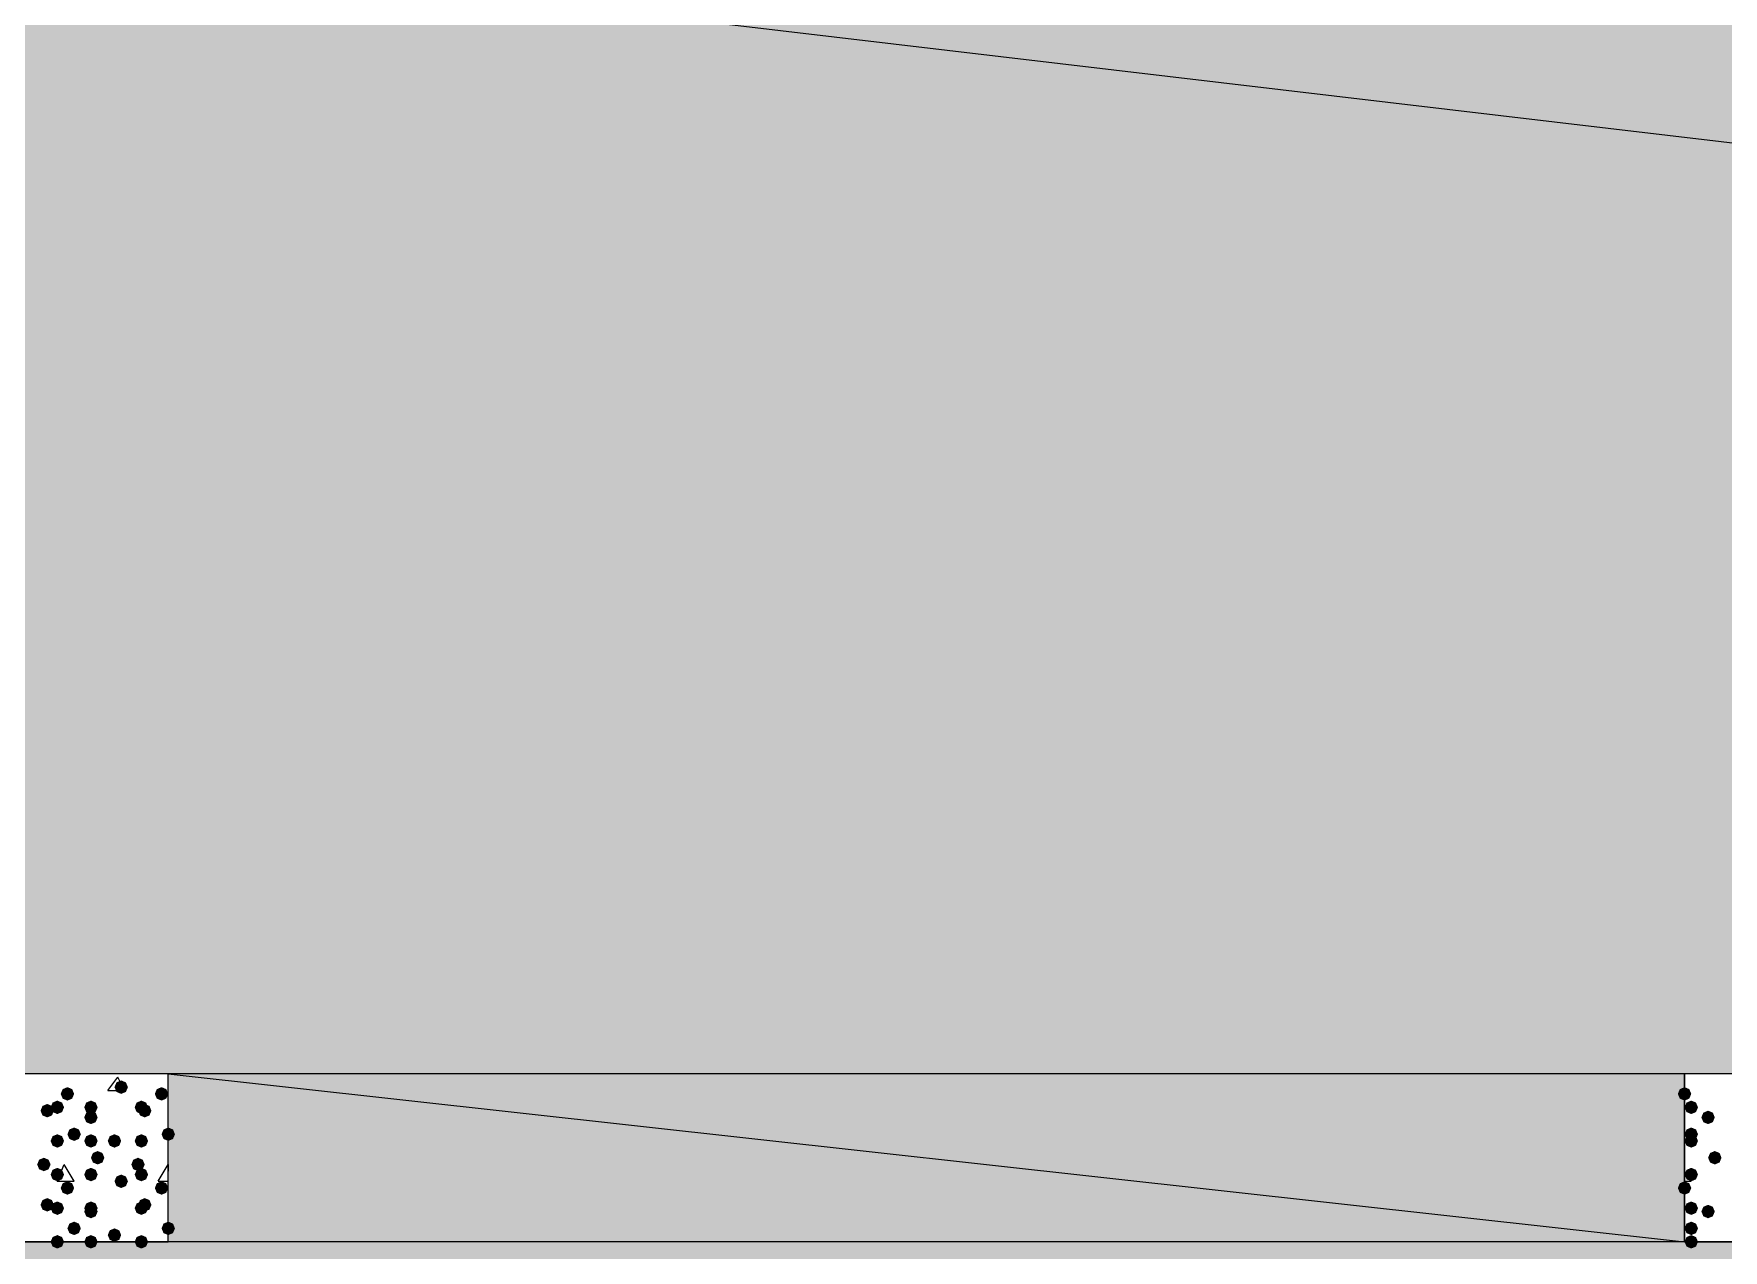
# Model space of a CAD drawing. Header units: millimetres. Extents: x 0 to 420, y 0 to 297.
# Drawn here: x 265.09 to 286.36, y 105.64 to 120.96 of the extents above; entities that cross this region are included whole.
import ezdxf

# ---------------------------------------------------------------- set-up
doc = ezdxf.new("R2010")
doc.units = ezdxf.units.MM
doc.layers.get('0').update_dxf_attribs({"linetype": 'CONTINUOUS'})

msp = doc.modelspace()

# ---------------------------------------------------------------- hatches: boundary and pattern name
at = {"true_color": 0x000008}
h = msp.add_hatch(color=0, dxfattribs=at)
h.paths.add_polyline_path([(385.826, 126.915333), (224.409, 126.915333), (385.826, 107.865333)], flags=0)
h.paths.add_polyline_path([(224.409, 126.915333), (385.826, 107.865333), (224.409, 107.865333)], flags=0)
h = msp.add_hatch(color=0, dxfattribs=at)
h.paths.add_polyline_path([(285.877, 107.865333), (266.784667, 107.865333), (285.877, 105.748667)], flags=0)
h.paths.add_polyline_path([(266.784667, 107.865333), (285.877, 105.748667), (266.784667, 105.748667)], flags=0)
at = {"true_color": 0x000007}
for points in [[(265.599333, 107.611333), (265.574462, 107.551537), (265.514667, 107.526667), (265.454871, 107.551537), (265.43, 107.611333), (265.454871, 107.671129), (265.514667, 107.696), (265.574462, 107.671129)], [(266.276667, 107.696), (266.251796, 107.636204), (266.192, 107.611333), (266.132204, 107.636204), (266.107333, 107.696), (266.132204, 107.755796), (266.192, 107.780667), (266.251796, 107.755796)], [(266.784667, 107.611333), (266.759796, 107.551537), (266.7, 107.526667), (266.640204, 107.551537), (266.615333, 107.611333), (266.640204, 107.671129), (266.7, 107.696), (266.759796, 107.671129)], [(285.961667, 107.611333), (285.936796, 107.551537), (285.877, 107.526667), (285.817204, 107.551537), (285.792333, 107.611333), (285.817204, 107.671129), (285.877, 107.696), (285.936796, 107.671129)], [(265.345333, 107.399667), (265.320462, 107.339871), (265.260667, 107.315), (265.200871, 107.339871), (265.176, 107.399667), (265.200871, 107.459462), (265.260667, 107.484333), (265.320462, 107.459463)], [(265.472333, 107.442), (265.447462, 107.382204), (265.387667, 107.357333), (265.327871, 107.382204), (265.303, 107.442), (265.327871, 107.501796), (265.387667, 107.526667), (265.447462, 107.501796)], [(265.895667, 107.442), (265.870796, 107.382204), (265.811, 107.357333), (265.751204, 107.382204), (265.726333, 107.442), (265.751204, 107.501796), (265.811, 107.526667), (265.870796, 107.501796)], [(266.530667, 107.442), (266.505796, 107.382204), (266.446, 107.357333), (266.386204, 107.382204), (266.361333, 107.442), (266.386204, 107.501796), (266.446, 107.526667), (266.505796, 107.501796)], [(266.573, 107.399667), (266.548129, 107.339871), (266.488333, 107.315), (266.428538, 107.339871), (266.403667, 107.399667), (266.428537, 107.459462), (266.488333, 107.484333), (266.548129, 107.459463)], [(286.046333, 107.442), (286.021462, 107.382204), (285.961667, 107.357333), (285.901871, 107.382204), (285.877, 107.442), (285.901871, 107.501796), (285.961667, 107.526667), (286.021462, 107.501796)], [(265.895667, 107.315), (265.870796, 107.255204), (265.811, 107.230333), (265.751204, 107.255204), (265.726333, 107.315), (265.751204, 107.374796), (265.811, 107.399667), (265.870796, 107.374796)], [(286.258, 107.315), (286.233129, 107.255204), (286.173333, 107.230333), (286.113538, 107.255204), (286.088667, 107.315), (286.113537, 107.374796), (286.173333, 107.399667), (286.233129, 107.374796)], [(265.472333, 107.018667), (265.447462, 106.958871), (265.387667, 106.934), (265.327871, 106.958871), (265.303, 107.018667), (265.327871, 107.078462), (265.387667, 107.103333), (265.447462, 107.078463)], [(265.684, 107.103333), (265.659129, 107.043538), (265.599333, 107.018667), (265.539538, 107.043538), (265.514667, 107.103333), (265.539537, 107.163129), (265.599333, 107.188), (265.659129, 107.163129)], [(265.895667, 107.018667), (265.870796, 106.958871), (265.811, 106.934), (265.751204, 106.958871), (265.726333, 107.018667), (265.751204, 107.078462), (265.811, 107.103333), (265.870796, 107.078463)], [(266.192, 107.018667), (266.167129, 106.958871), (266.107333, 106.934), (266.047537, 106.958871), (266.022667, 107.018667), (266.047537, 107.078462), (266.107333, 107.103333), (266.167129, 107.078463)], [(266.530667, 107.018667), (266.505796, 106.958871), (266.446, 106.934), (266.386204, 106.958871), (266.361333, 107.018667), (266.386204, 107.078462), (266.446, 107.103333), (266.505796, 107.078463)], [(266.869333, 107.103333), (266.844462, 107.043538), (266.784667, 107.018667), (266.724871, 107.043538), (266.7, 107.103333), (266.724871, 107.163129), (266.784667, 107.188), (266.844462, 107.163129)], [(286.046333, 107.103333), (286.021462, 107.043538), (285.961667, 107.018667), (285.901871, 107.043538), (285.877, 107.103333), (285.901871, 107.163129), (285.961667, 107.188), (286.021462, 107.163129)], [(286.046333, 107.018667), (286.021462, 106.958871), (285.961667, 106.934), (285.901871, 106.958871), (285.877, 107.018667), (285.901871, 107.078462), (285.961667, 107.103333), (286.021462, 107.078463)], [(265.303, 106.722333), (265.278129, 106.662537), (265.218333, 106.637667), (265.158537, 106.662537), (265.133667, 106.722333), (265.158537, 106.782129), (265.218333, 106.807), (265.278129, 106.782129)], [(265.980333, 106.807), (265.955462, 106.747204), (265.895667, 106.722333), (265.835871, 106.747204), (265.811, 106.807), (265.835871, 106.866796), (265.895667, 106.891667), (265.955462, 106.866796)], [(266.488333, 106.722333), (266.463462, 106.662537), (266.403667, 106.637667), (266.343871, 106.662537), (266.319, 106.722333), (266.343871, 106.782129), (266.403667, 106.807), (266.463462, 106.782129)], [(286.342667, 106.807), (286.317796, 106.747204), (286.258, 106.722333), (286.198204, 106.747204), (286.173333, 106.807), (286.198204, 106.866796), (286.258, 106.891667), (286.317796, 106.866796)], [(265.472333, 106.595333), (265.447462, 106.535538), (265.387667, 106.510667), (265.327871, 106.535538), (265.303, 106.595333), (265.327871, 106.655129), (265.387667, 106.68), (265.447462, 106.655129)], [(265.895667, 106.595333), (265.870796, 106.535538), (265.811, 106.510667), (265.751204, 106.535538), (265.726333, 106.595333), (265.751204, 106.655129), (265.811, 106.68), (265.870796, 106.655129)], [(266.276667, 106.510667), (266.251796, 106.450871), (266.192, 106.426), (266.132204, 106.450871), (266.107333, 106.510667), (266.132204, 106.570462), (266.192, 106.595333), (266.251796, 106.570463)], [(266.530667, 106.595333), (266.505796, 106.535538), (266.446, 106.510667), (266.386204, 106.535538), (266.361333, 106.595333), (266.386204, 106.655129), (266.446, 106.68), (266.505796, 106.655129)], [(286.046333, 106.595333), (286.021462, 106.535538), (285.961667, 106.510667), (285.901871, 106.535538), (285.877, 106.595333), (285.901871, 106.655129), (285.961667, 106.68), (286.021462, 106.655129)], [(265.599333, 106.426), (265.574462, 106.366204), (265.514667, 106.341333), (265.454871, 106.366204), (265.43, 106.426), (265.454871, 106.485796), (265.514667, 106.510667), (265.574462, 106.485796)], [(266.784667, 106.426), (266.759796, 106.366204), (266.7, 106.341333), (266.640204, 106.366204), (266.615333, 106.426), (266.640204, 106.485796), (266.7, 106.510667), (266.759796, 106.485796)], [(285.961667, 106.426), (285.936796, 106.366204), (285.877, 106.341333), (285.817204, 106.366204), (285.792333, 106.426), (285.817204, 106.485796), (285.877, 106.510667), (285.936796, 106.485796)], [(265.345333, 106.214333), (265.320462, 106.154537), (265.260667, 106.129667), (265.200871, 106.154537), (265.176, 106.214333), (265.200871, 106.274129), (265.260667, 106.299), (265.320462, 106.274129)], [(265.472333, 106.172), (265.447462, 106.112204), (265.387667, 106.087333), (265.327871, 106.112204), (265.303, 106.172), (265.327871, 106.231796), (265.387667, 106.256667), (265.447462, 106.231796)], [(265.895667, 106.172), (265.870796, 106.112204), (265.811, 106.087333), (265.751204, 106.112204), (265.726333, 106.172), (265.751204, 106.231796), (265.811, 106.256667), (265.870796, 106.231796)], [(265.895667, 106.129667), (265.870796, 106.069871), (265.811, 106.045), (265.751204, 106.069871), (265.726333, 106.129667), (265.751204, 106.189462), (265.811, 106.214333), (265.870796, 106.189463)], [(266.530667, 106.172), (266.505796, 106.112204), (266.446, 106.087333), (266.386204, 106.112204), (266.361333, 106.172), (266.386204, 106.231796), (266.446, 106.256667), (266.505796, 106.231796)], [(266.573, 106.214333), (266.548129, 106.154537), (266.488333, 106.129667), (266.428538, 106.154537), (266.403667, 106.214333), (266.428537, 106.274129), (266.488333, 106.299), (266.548129, 106.274129)], [(286.046333, 106.172), (286.021462, 106.112204), (285.961667, 106.087333), (285.901871, 106.112204), (285.877, 106.172), (285.901871, 106.231796), (285.961667, 106.256667), (286.021462, 106.231796)], [(286.258, 106.129667), (286.233129, 106.069871), (286.173333, 106.045), (286.113538, 106.069871), (286.088667, 106.129667), (286.113537, 106.189462), (286.173333, 106.214333), (286.233129, 106.189463)], [(265.684, 105.918), (265.659129, 105.858204), (265.599333, 105.833333), (265.539538, 105.858204), (265.514667, 105.918), (265.539537, 105.977796), (265.599333, 106.002667), (265.659129, 105.977796)], [(266.869333, 105.918), (266.844462, 105.858204), (266.784667, 105.833333), (266.724871, 105.858204), (266.7, 105.918), (266.724871, 105.977796), (266.784667, 106.002667), (266.844462, 105.977796)], [(286.046333, 105.918), (286.021462, 105.858204), (285.961667, 105.833333), (285.901871, 105.858204), (285.877, 105.918), (285.901871, 105.977796), (285.961667, 106.002667), (286.021462, 105.977796)], [(265.472333, 105.748667), (265.447462, 105.688871), (265.387667, 105.664), (265.327871, 105.688871), (265.303, 105.748667), (265.327871, 105.808462), (265.387667, 105.833333), (265.447462, 105.808463)], [(265.895667, 105.748667), (265.870796, 105.688871), (265.811, 105.664), (265.751204, 105.688871), (265.726333, 105.748667), (265.751204, 105.808462), (265.811, 105.833333), (265.870796, 105.808463)], [(266.192, 105.833333), (266.167129, 105.773538), (266.107333, 105.748667), (266.047537, 105.773538), (266.022667, 105.833333), (266.047537, 105.893129), (266.107333, 105.918), (266.167129, 105.893129)], [(266.530667, 105.748667), (266.505796, 105.688871), (266.446, 105.664), (266.386204, 105.688871), (266.361333, 105.748667), (266.386204, 105.808462), (266.446, 105.833333), (266.505796, 105.808463)], [(286.046333, 105.748667), (286.021462, 105.688871), (285.961667, 105.664), (285.901871, 105.688871), (285.877, 105.748667), (285.901871, 105.808462), (285.961667, 105.833333), (286.021462, 105.808463)]]:
    msp.add_hatch(color=0, dxfattribs=at).paths.add_polyline_path(points, flags=0)
at = {"true_color": 0x000008}
h = msp.add_hatch(color=0, dxfattribs=at)
h.paths.add_polyline_path([(385.826, 105.748667), (39.708667, 105.748667), (385.826, 86.656333)], flags=0)
h.paths.add_polyline_path([(39.708667, 105.748667), (385.826, 86.656333), (39.708667, 86.656333)], flags=0)

# ---------------------------------------------------------------- linework, layer by layer
at = {"color": 0, "true_color": 0x000008}
for points in [[(385.826, 126.915333), (224.409, 126.915333), (385.826, 107.865333)], [(224.409, 126.915333), (385.826, 107.865333), (224.409, 107.865333)], [(285.877, 107.865333), (266.784667, 107.865333), (285.877, 105.748667)], [(266.784667, 107.865333), (285.877, 105.748667), (266.784667, 105.748667)], [(385.826, 105.748667), (39.708667, 105.748667), (385.826, 86.656333)]]:
    msp.add_lwpolyline(points, close=True, dxfattribs=at)
at = {"color": 0, "true_color": 0x000007}
for points in [[(264.668, 107.865333), (264.668, 105.748667), (266.784667, 105.748667), (266.784667, 107.865333)], [(285.877, 107.865333), (285.877, 105.748667), (287.993667, 105.748667), (287.993667, 107.865333)]]:
    msp.add_lwpolyline(points, close=True, dxfattribs=at)
for points in [[(266.022667, 107.653667), (266.149667, 107.823)], [(266.022667, 107.653667), (266.234333, 107.653667)], [(266.234333, 107.653667), (266.149667, 107.823)], [(265.387667, 106.510667), (265.472333, 106.722333)], [(265.599333, 106.510667), (265.472333, 106.722333)], [(266.657667, 106.510667), (266.784667, 106.722333), (266.784667, 106.637667)], [(285.961667, 106.510667), (285.877, 106.637667)], [(265.387667, 106.510667), (265.599333, 106.510667)], [(266.657667, 106.510667), (266.784667, 106.510667)], [(285.877, 106.510667), (285.961667, 106.510667)]]:
    msp.add_lwpolyline(points, dxfattribs=at)

doc.saveas('drawing.dxf')
